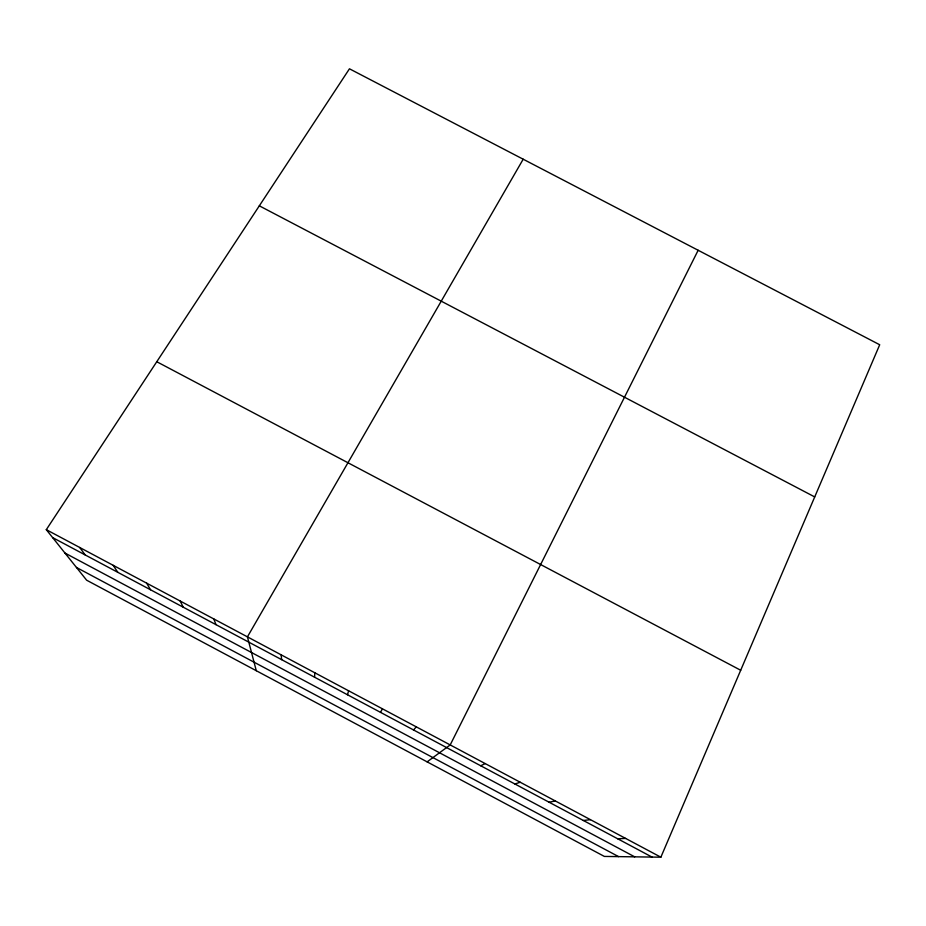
<?xml version="1.0" encoding="UTF-8"?>
<svg xmlns="http://www.w3.org/2000/svg" width="926" height="926" viewBox="0 0 926 926"><rect width="100%" height="100%" fill="white"/><g stroke="black" fill="none" stroke-linecap="round" stroke-linejoin="round"><path stroke-width="1.39" d="M314.562 677.207L314.84 672.797M347.505 694.766L348.604 690.796M660.863 857.198L879.7 344.75L349.461 68.802L46.3 529.672L86.627 580.197L604.354 856.423L660.863 857.198L46.3 529.672M698.158 250.263L450.198 744.932L427.118 761.867M380.493 712.349L382.426 708.818M523.19 159.214L247.427 636.868L256.282 670.725M413.517 729.954L416.295 726.864M480.71 765.767L485.189 763.58M514.879 783.986L520.227 782.25M549.095 802.217L555.311 800.955M583.357 820.482L590.441 819.672M617.665 838.771L625.629 838.424M259.326 205.827L814.718 496.926M156.772 361.73L740.696 670.25M52.597 537.566L652.02 857.082M64.947 553.042L634.704 856.839M76.464 567.464L618.568 856.619M79.705 547.486L85.192 554.94M113.157 565.311L117.834 572.337M146.655 583.16L150.51 589.758M180.2 601.043L183.232 607.201M213.79 618.938L216.001 624.668M281.11 654.821L281.666 659.671"/></g></svg>
